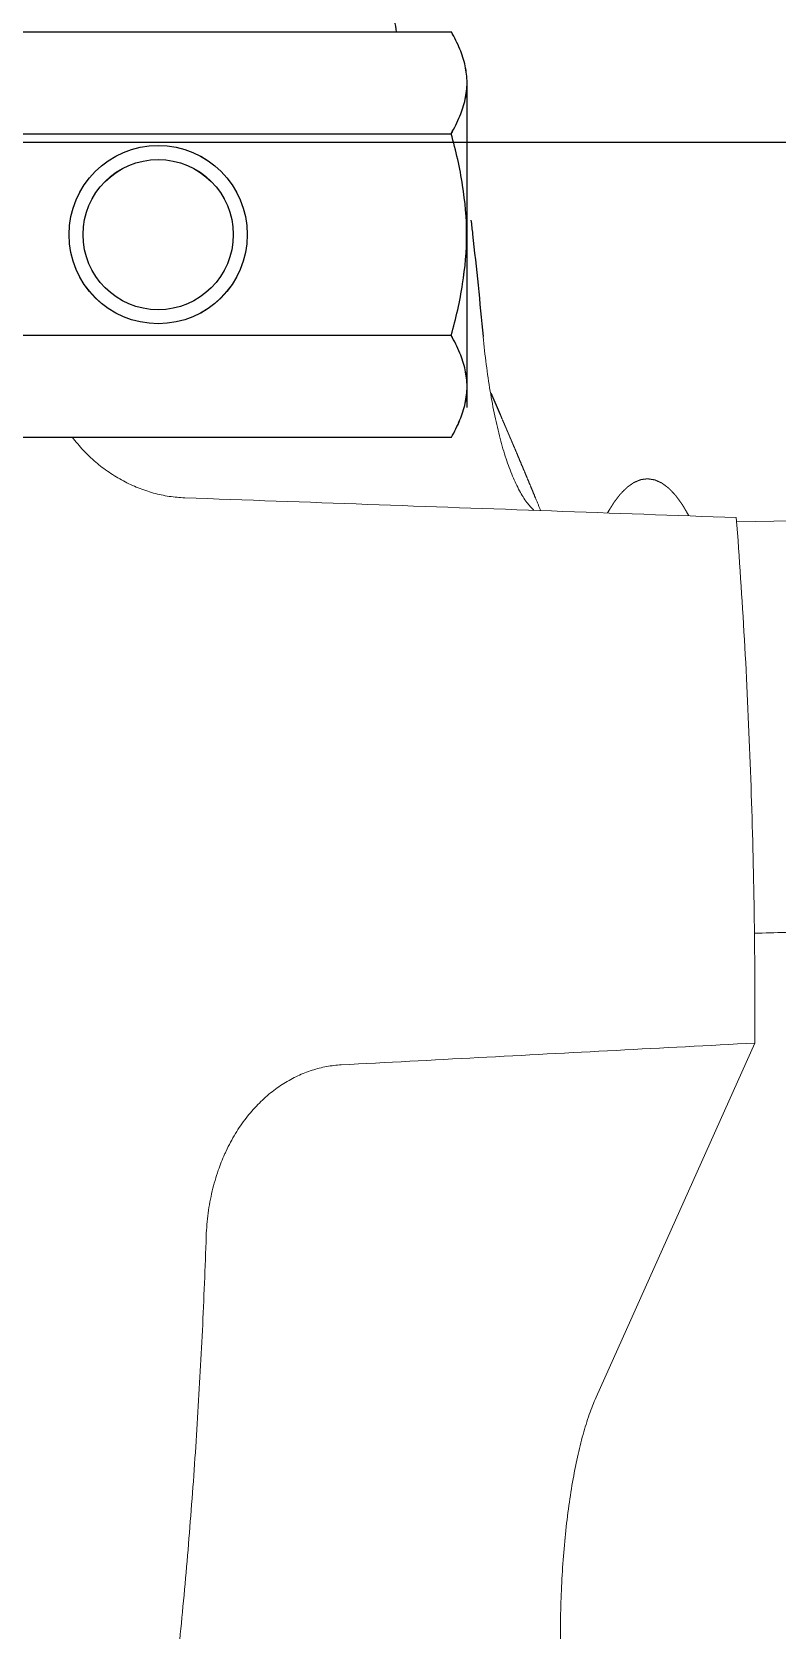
# Model space of a CAD drawing. Header units: millimetres. Extents: x 156850 to 204135, y 56350 to 74150.
# Drawn here: x 158219.1 to 158245.2, y 62945.1 to 63001.1 of the extents above; entities that cross this region are included whole.
import ezdxf

# ---------------------------------------------------------------- set-up
doc = ezdxf.new("R2010")
doc.units = ezdxf.units.MM
doc.header["$LTSCALE"] = 150
doc.linetypes.add('X-2F-PLAN$0$CENTER', pattern=[2, 1.25, -0.25, 0.25, -0.25])
doc.layers.add('-----33 Equipment', color=5, linetype='Continuous')

# ---------------------------------------------------------------- blocks, each defined once
blk = doc.blocks.new('X-2F-PLAN$0$A$C06323131')
at = {"color": 0, "linetype": 'Continuous'}
for p, q in [((-4.7428, 44.0348), (-4.7428, 41.3488)), ((-4.6, 41.3492), (-4.6, 44.0343)), ((-4.3173, 44.0343), (-4.3173, 41.3492)), ((-4.1745, 44.0348), (-4.1745, 41.3488)), ((-4.701, 41.3268), (-4.2456, 41.3268))]:
    blk.add_line(p, q, dxfattribs=at)
at = {"color": 0, "linetype": 'X-2F-PLAN$0$CENTER'}
blk.add_line((-4.7114, 41.2801), (-4.6811, 41.2932), dxfattribs=at)
at = {"color": 0, "linetype": 'Continuous'}
for centre, radius in [((-11.1319, 47.5), 5.8287), ((-4.4587, 41.7599), 0.125), ((-4.4587, 41.7599), 0.1053)]:
    blk.add_circle(centre, radius, dxfattribs=at)
for radius, start, end in [(6.5079, 17, 343), (6.4646, 4, 356), (6.1024, 271.5, 356), (6.189, 271.5, 356)]:
    blk.add_arc((-11.1319, 47.5), radius, start, end, dxfattribs=at)
for points, start_tangent, end_tangent in [([(-4.7428, 41.3488), (-4.7186, 41.3368), (-4.6951, 41.3294), (-4.6718, 41.3268)], (0.866025, -0.5), (1, 0)), ([(-4.6248, 41.3368), (-4.6, 41.3492)], (0.925298, 0.37924), (0.864447, 0.502724)), ([(-4.6, 41.3491), (-4.5278, 41.333), (-4.4587, 41.3274)], (0.961307, -0.275479), (1, 0)), ([(-4.4587, 41.3274), (-4.3895, 41.333), (-4.3173, 41.3491)], (1, 0), (0.961307, 0.275478)), ([(-4.3173, 41.3492), (-4.2924, 41.3368), (-4.2689, 41.3294), (-4.2456, 41.3268)], (0.864446, -0.502725), (1, 0)), ([(-4.2456, 41.3268), (-4.2221, 41.3294), (-4.1986, 41.3368), (-4.1745, 41.3488)], (1, 0), (0.866025, 0.5)), ([(-4.6718, 41.3268), (-4.6483, 41.3294), (-4.6248, 41.3368)], (1, 0), (0.925298, 0.37924)), ([(-4.4579, 41.3191), (-4.6016, 41.3043)], (-0.993838, -0.110843), (-0.995543, -0.094309)), ([(-4.4384, 41.3213), (-4.4579, 41.3191)], (-0.993576, -0.113166), (-0.993838, -0.110843))]:
    blk.add_spline(points, degree=3, dxfattribs=dict(at, start_tangent=start_tangent, end_tangent=end_tangent))
blk = doc.blocks.new('X-2F-PLAN$0$1')
at = {"color": 0, "linetype": 'Continuous', "lineweight": 0}
for p, q in [((3760.582, 3280.358), (3771.968, 3280.358)), ((3738.301, 3270.271), (3725.887, 3275.836)), ((3756.57, 3270.918), (3756.904, 3251.79))]:
    blk.add_line(p, q, dxfattribs=at)
at = {"color": 0, "linetype": 'X-2F-PLAN$0$CENTER', "lineweight": 0}
blk.add_line((3760.322, 3279.189), (3761.08, 3279.518), dxfattribs=at)
at = {"color": 0, "linetype": 'Continuous', "lineweight": 0}
for radius in [3.125, 2.633]:
    blk.add_circle((3766.64, 3291.185), radius, dxfattribs=at)
for points, start_tangent, end_tangent in [([(3757.414, 3290.249), (3757.466, 3290.798), (3757.583, 3291.348), (3757.764, 3291.886), (3758.005, 3292.406), (3758.308, 3292.905), (3758.667, 3293.374), (3759.076, 3293.804), (3759.537, 3294.195)], (0.03585, 0.999357), (0.795765, 0.605605)), ([(3701.126, 3292.853), (3703.79, 3292.33), (3706.562, 3291.844), (3709.433, 3291.399), (3712.394, 3290.995), (3715.437, 3290.634), (3718.551, 3290.316), (3721.728, 3290.043), (3724.958, 3289.816), (3728.231, 3289.635), (3731.538, 3289.501)], (0.979028, -0.203725), (0.999445, -0.033323)), ([(3756.721, 3270.92), (3756.953, 3277.402), (3757.184, 3283.845), (3757.414, 3290.249)], (0.035855, 0.999357), (0.03585, 0.999357)), ([(3731.538, 3289.501), (3732.344, 3289.434), (3733.118, 3289.29), (3733.844, 3289.078), (3734.402, 3288.857)], (0.999445, -0.033323), (0.912443, -0.409203)), ([(3734.402, 3288.857), (3734.516, 3288.804), (3735.128, 3288.475), (3735.672, 3288.101), (3736.146, 3287.69), (3736.553, 3287.245), (3736.888, 3286.777), (3737.152, 3286.292), (3737.349, 3285.79), (3737.478, 3285.279), (3737.538, 3284.769)], (0.912443, -0.409203), (0.05274, -0.998608)), ([(3737.538, 3284.769), (3737.791, 3279.966), (3738.046, 3275.134), (3738.301, 3270.271)], (0.05274, -0.998608), (0.05236, -0.998628)), ([(3759.537, 3280.907), (3760.142, 3280.607), (3760.729, 3280.421), (3761.313, 3280.358)], (0.866025, -0.5), (1, 0)), ([(3761.313, 3280.358), (3761.899, 3280.422), (3762.486, 3280.608)], (1, 0), (0.925298, 0.37924)), ([(3762.486, 3280.608), (3763.107, 3280.917)], (0.925298, 0.37924), (0.864447, 0.502724)), ([(3763.107, 3280.916), (3764.911, 3280.513), (3766.64, 3280.373)], (0.961307, -0.275479), (1, 0)), ([(3766.64, 3280.373), (3768.369, 3280.513), (3770.173, 3280.916)], (1, 0), (0.961307, 0.275478)), ([(3770.173, 3280.917), (3770.796, 3280.607), (3771.383, 3280.421), (3771.968, 3280.358)], (0.864446, -0.502725), (1, 0)), ([(3771.968, 3280.358), (3772.554, 3280.422), (3773.141, 3280.608), (3773.743, 3280.907)], (1, 0), (0.866025, 0.5)), ([(3766.66, 3280.164), (3763.067, 3279.794)], (-0.993838, -0.110843), (-0.995543, -0.094309)), ([(3767.148, 3280.219), (3766.66, 3280.164)], (-0.993576, -0.113166), (-0.993838, -0.110843)), ([(3763.067, 3279.794), (3762.083, 3279.684), (3761.151, 3279.547), (3760.284, 3279.384), (3759.491, 3279.197), (3758.784, 3278.989), (3758.17, 3278.761), (3757.657, 3278.518), (3757.251, 3278.261), (3756.973, 3278.012)], (-0.995543, -0.094309), (-0.669121, -0.743154)), ([(3725.887, 3275.836), (3725.285, 3276.073), (3724.582, 3276.292), (3723.788, 3276.488), (3722.914, 3276.66), (3721.969, 3276.805), (3720.967, 3276.922), (3719.921, 3277.008), (3718.843, 3277.063), (3717.748, 3277.086), (3716.651, 3277.077)], (-0.912505, 0.409065), (-0.999732, -0.023141)), ([(3739.327, 3270.268), (3743.732, 3270.309), (3748.115, 3270.432), (3752.452, 3270.636), (3756.721, 3270.92)], (1, 0), (0.997081, 0.076348)), ([(3742.296, 3265.424), (3742.216, 3268.069), (3742.15, 3270.295)], (-0.030203, 0.999544), (-0.029759, 0.999557)), ([(3738.301, 3270.271), (3738.814, 3270.269), (3739.327, 3270.268)], (0.999991, -0.004333), (1, 0))]:
    blk.add_spline(points, degree=3, dxfattribs=dict(at, start_tangent=start_tangent, end_tangent=end_tangent))
at = {"color": 0, "linetype": 'X-2F-PLAN$0$CENTER', "lineweight": 0}
for points, start_tangent, end_tangent in [([(3756.984, 3277.784, 704.442), (3757.4, 3277.956, 703.802), (3757.607, 3278.042, 703.482), (3757.814, 3278.128, 703.162), (3758.02, 3278.214, 702.841), (3758.226, 3278.3, 702.52), (3758.432, 3278.386, 702.198), (3758.637, 3278.472, 701.877), (3758.841, 3278.558, 701.555), (3759.046, 3278.644, 701.233), (3759.25, 3278.731, 700.911), (3759.351, 3278.774, 700.749), (3759.453, 3278.817, 700.588), (3759.554, 3278.861, 700.427), (3759.605, 3278.882, 700.346), (3759.656, 3278.904, 700.265), (3759.681, 3278.915, 700.225), (3759.707, 3278.925, 700.184), (3759.719, 3278.931, 700.164), (3759.726, 3278.934, 700.154), (3759.733, 3278.937, 700.143), (3759.747, 3278.943, 700.12), (3759.761, 3278.949, 700.098), (3759.817, 3278.973, 700.008), (3759.873, 3278.997, 699.918), (3759.929, 3279.021, 699.828), (3759.985, 3279.045, 699.738), (3760.097, 3279.093, 699.559), (3760.322, 3279.189, 699.2)], (0.531401, 0.219251, -0.818255), (0.516371, 0.221644, -0.827185)), ([(3758.082, 3274.037, 718.43), (3758.07, 3274.123, 718.106), (3758.065, 3274.167, 717.945), (3758.059, 3274.21, 717.783), (3758.056, 3274.231, 717.702), (3758.053, 3274.253, 717.622), (3758.051, 3274.264, 717.581), (3758.05, 3274.269, 717.561), (3758.048, 3274.275, 717.539), (3758.043, 3274.286, 717.497), (3758.038, 3274.298, 717.455), (3758.029, 3274.32, 717.371), (3758.02, 3274.343, 717.286), (3758.001, 3274.388, 717.117), (3757.982, 3274.433, 716.948), (3757.964, 3274.479, 716.78), (3757.959, 3274.49, 716.737), (3757.954, 3274.501, 716.695), (3757.952, 3274.507, 716.674), (3757.949, 3274.513, 716.653), (3757.941, 3274.524, 716.611), (3757.925, 3274.546, 716.528), (3757.909, 3274.569, 716.444), (3757.878, 3274.613, 716.277), (3757.846, 3274.658, 716.11), (3757.831, 3274.681, 716.026), (3757.815, 3274.703, 715.943), (3757.799, 3274.725, 715.859), (3757.791, 3274.736, 715.818), (3757.788, 3274.742, 715.797), (3757.784, 3274.748, 715.776), (3757.778, 3274.753, 715.755), (3757.773, 3274.759, 715.735), (3757.762, 3274.77, 715.694), (3757.74, 3274.792, 715.611), (3757.718, 3274.814, 715.529), (3757.696, 3274.836, 715.447), (3757.652, 3274.88, 715.283), (3757.608, 3274.924, 715.118), (3757.586, 3274.946, 715.036), (3757.564, 3274.968, 714.954), (3757.552, 3274.979, 714.913), (3757.546, 3274.984, 714.892), (3757.539, 3274.99, 714.872), (3757.525, 3275.001, 714.832), (3757.511, 3275.011, 714.792), (3757.455, 3275.055, 714.631), (3757.399, 3275.098, 714.47), (3757.342, 3275.141, 714.309), (3757.286, 3275.184, 714.148), (3757.272, 3275.195, 714.108), (3757.258, 3275.205, 714.068), (3757.251, 3275.211, 714.048), (3757.243, 3275.216, 714.028), (3757.225, 3275.226, 713.989), (3757.191, 3275.247, 713.911), (3757.157, 3275.268, 713.833), (3757.089, 3275.31, 713.677), (3757.021, 3275.352, 713.522), (3756.885, 3275.435, 713.21)], (-0.034899, 0.258661, -0.965337), (-0.388975, 0.238437, -0.889858)), ([(3758.082, 3274.037, 718.43), (3758.07, 3274.123, 718.106), (3758.065, 3274.167, 717.945), (3758.059, 3274.21, 717.783), (3758.056, 3274.231, 717.702), (3758.053, 3274.253, 717.622), (3758.051, 3274.264, 717.581), (3758.05, 3274.269, 717.561), (3758.048, 3274.275, 717.539), (3758.043, 3274.286, 717.497), (3758.038, 3274.298, 717.455), (3758.029, 3274.32, 717.371), (3758.02, 3274.343, 717.286), (3758.001, 3274.388, 717.117), (3757.982, 3274.433, 716.948), (3757.964, 3274.479, 716.78), (3757.959, 3274.49, 716.737), (3757.954, 3274.501, 716.695), (3757.952, 3274.507, 716.674), (3757.949, 3274.513, 716.653), (3757.941, 3274.524, 716.611), (3757.925, 3274.546, 716.528), (3757.909, 3274.569, 716.444), (3757.878, 3274.613, 716.277), (3757.846, 3274.658, 716.11), (3757.831, 3274.681, 716.026), (3757.815, 3274.703, 715.943), (3757.799, 3274.725, 715.859), (3757.791, 3274.736, 715.818), (3757.788, 3274.742, 715.797), (3757.784, 3274.748, 715.776), (3757.778, 3274.753, 715.755), (3757.773, 3274.759, 715.735), (3757.762, 3274.77, 715.694), (3757.74, 3274.792, 715.611), (3757.718, 3274.814, 715.529), (3757.696, 3274.836, 715.447), (3757.652, 3274.88, 715.283), (3757.608, 3274.924, 715.118), (3757.586, 3274.946, 715.036), (3757.564, 3274.968, 714.954), (3757.552, 3274.979, 714.913), (3757.546, 3274.984, 714.892), (3757.539, 3274.99, 714.872), (3757.525, 3275.001, 714.832), (3757.511, 3275.011, 714.792), (3757.455, 3275.055, 714.631), (3757.399, 3275.098, 714.47), (3757.342, 3275.141, 714.309), (3757.286, 3275.184, 714.148), (3757.272, 3275.195, 714.108), (3757.258, 3275.205, 714.068), (3757.251, 3275.211, 714.048), (3757.243, 3275.216, 714.028), (3757.225, 3275.226, 713.989), (3757.191, 3275.247, 713.911), (3757.157, 3275.268, 713.833), (3757.089, 3275.31, 713.677), (3757.021, 3275.352, 713.522), (3756.885, 3275.435, 713.21)], (-0.034899, 0.258661, -0.965337), (-0.388975, 0.238437, -0.889858)), ([(3756.781, 3272.582, 723.859), (3756.924, 3272.665, 723.549), (3756.996, 3272.707, 723.393), (3757.067, 3272.748, 723.238), (3757.103, 3272.769, 723.161), (3757.138, 3272.79, 723.083), (3757.156, 3272.8, 723.044), (3757.165, 3272.805, 723.024), (3757.173, 3272.811, 723.003), (3757.188, 3272.822, 722.961), (3757.204, 3272.834, 722.92), (3757.235, 3272.856, 722.836), (3757.266, 3272.878, 722.752), (3757.327, 3272.923, 722.584), (3757.389, 3272.968, 722.417), (3757.451, 3273.013, 722.249), (3757.467, 3273.024, 722.207), (3757.482, 3273.036, 722.166), (3757.49, 3273.041, 722.145), (3757.497, 3273.047, 722.123), (3757.509, 3273.058, 722.08), (3757.533, 3273.081, 721.995), (3757.557, 3273.104, 721.909), (3757.606, 3273.15, 721.737), (3757.654, 3273.196, 721.565), (3757.679, 3273.219, 721.48), (3757.703, 3273.242, 721.394), (3757.727, 3273.265, 721.308), (3757.739, 3273.277, 721.265), (3757.745, 3273.283, 721.244), (3757.751, 3273.288, 721.222), (3757.755, 3273.294, 721.201), (3757.76, 3273.3, 721.181), (3757.768, 3273.311, 721.139), (3757.785, 3273.333, 721.055), (3757.801, 3273.355, 720.972), (3757.818, 3273.378, 720.889), (3757.852, 3273.422, 720.722), (3757.885, 3273.467, 720.555), (3757.902, 3273.489, 720.472), (3757.918, 3273.512, 720.389), (3757.927, 3273.523, 720.347), (3757.93, 3273.529, 720.326), (3757.933, 3273.535, 720.303), (3757.938, 3273.546, 720.259), (3757.944, 3273.558, 720.215), (3757.954, 3273.582, 720.127), (3757.965, 3273.606, 720.038), (3757.986, 3273.653, 719.862), (3758.008, 3273.7, 719.685), (3758.029, 3273.748, 719.508), (3758.034, 3273.759, 719.464), (3758.04, 3273.771, 719.42), (3758.043, 3273.777, 719.398), (3758.044, 3273.783, 719.375), (3758.046, 3273.795, 719.33), (3758.049, 3273.819, 719.24), (3758.053, 3273.844, 719.15), (3758.06, 3273.892, 718.97), (3758.068, 3273.94, 718.79), (3758.082, 3274.037, 718.43)], (0.406066, 0.23652, -0.882705), (0.038893, 0.258623, -0.965195)), ([(3756.781, 3272.582, 723.859), (3756.924, 3272.665, 723.549), (3756.996, 3272.707, 723.393), (3757.067, 3272.748, 723.238), (3757.103, 3272.769, 723.161), (3757.138, 3272.79, 723.083), (3757.156, 3272.8, 723.044), (3757.165, 3272.805, 723.024), (3757.173, 3272.811, 723.003), (3757.188, 3272.822, 722.961), (3757.204, 3272.834, 722.92), (3757.235, 3272.856, 722.836), (3757.266, 3272.878, 722.752), (3757.327, 3272.923, 722.584), (3757.389, 3272.968, 722.417), (3757.451, 3273.013, 722.249), (3757.467, 3273.024, 722.207), (3757.482, 3273.036, 722.166), (3757.49, 3273.041, 722.145), (3757.497, 3273.047, 722.123), (3757.509, 3273.058, 722.08), (3757.533, 3273.081, 721.995), (3757.557, 3273.104, 721.909), (3757.606, 3273.15, 721.737), (3757.654, 3273.196, 721.565), (3757.679, 3273.219, 721.48), (3757.703, 3273.242, 721.394), (3757.727, 3273.265, 721.308), (3757.739, 3273.277, 721.265), (3757.745, 3273.283, 721.244), (3757.751, 3273.288, 721.222), (3757.755, 3273.294, 721.201), (3757.76, 3273.3, 721.181), (3757.768, 3273.311, 721.139), (3757.785, 3273.333, 721.055), (3757.801, 3273.355, 720.972), (3757.818, 3273.378, 720.889), (3757.852, 3273.422, 720.722), (3757.885, 3273.467, 720.555), (3757.902, 3273.489, 720.472), (3757.918, 3273.512, 720.389), (3757.927, 3273.523, 720.347), (3757.93, 3273.529, 720.326), (3757.933, 3273.535, 720.303), (3757.938, 3273.546, 720.259), (3757.944, 3273.558, 720.215), (3757.954, 3273.582, 720.127), (3757.965, 3273.606, 720.038), (3757.986, 3273.653, 719.862), (3758.008, 3273.7, 719.685), (3758.029, 3273.748, 719.508), (3758.034, 3273.759, 719.464), (3758.04, 3273.771, 719.42), (3758.043, 3273.777, 719.398), (3758.044, 3273.783, 719.375), (3758.046, 3273.795, 719.33), (3758.049, 3273.819, 719.24), (3758.053, 3273.844, 719.15), (3758.06, 3273.892, 718.97), (3758.068, 3273.94, 718.79), (3758.082, 3274.037, 718.43)], (0.406066, 0.23652, -0.882705), (0.038893, 0.258623, -0.965195))]:
    blk.add_spline(points, degree=3, dxfattribs=dict(at, start_tangent=start_tangent, end_tangent=end_tangent))
blk = doc.blocks.new('X-2F-PLAN$0$A$C73FA2420')
at = {"color": 0, "linetype": 'Continuous'}
blk.add_open_spline([(3253.987, 1207.763), (3253.264, 1207.608), (3251.795, 1207.306), (3249.555, 1206.884), (3247.905, 1206.598), (3247.003, 1206.45), (3246.871, 1206.428)], degree=3, knots=[0, 0, 0, 0, 2.217887, 4.498637, 6.838454, 7.240676, 7.240676, 7.240676, 7.240676], dxfattribs=at)
at = {"color": 0, "xscale": 25, "yscale": 25, "zscale": 25}
blk.add_blockref('X-2F-PLAN$0$A$C06323131', (3351.234, 170.778), dxfattribs=at)
at = {"color": 0}
blk.add_blockref('X-2F-PLAN$0$1', (-526.873, -2076.41), dxfattribs=at)
blk = doc.blocks.new('X-2F-PLAN$0$zw$C47F')
at = {"layer": '-----33 Equipment'}
blk.add_lwpolyline([(5941.055, 2236.297), (6141.055, 2236.297), (6141.055, 1136.297), (5941.055, 1136.297)], close=True, dxfattribs=at)
blk.add_blockref('X-2F-PLAN$0$A$C73FA2420', (2898.049, 848.019), dxfattribs=at)

msp = doc.modelspace()

# ---------------------------------------------------------------- block references
at = {"layer": '-----33 Equipment', "rotation": 90.00000000000001}
msp.add_blockref('X-2F-PLAN$0$zw$C47F', (160286.297, 56856.216), dxfattribs=at)

doc.saveas('drawing.dxf')
